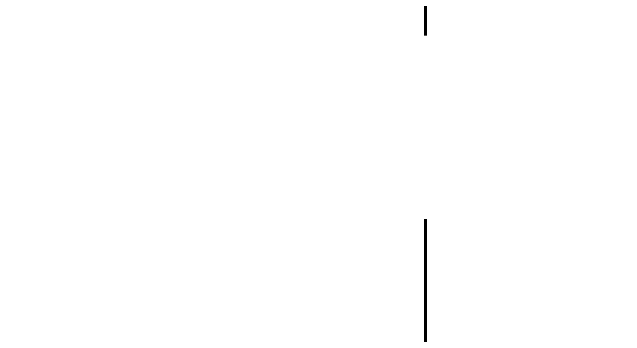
# Model space of a CAD drawing. Header units: inches. Extents: x -4110 to -1807, y 11006 to 12281.
# Drawn here: x -3832.0491 to -3831.7152, y 11754.1809 to 11754.357 of the extents above; entities that cross this region are included whole.
import ezdxf

# ---------------------------------------------------------------- set-up
doc = ezdxf.new("R2010")
doc.units = ezdxf.units.IN
doc.header["$MEASUREMENT"] = 0
doc.linetypes.add('Dash 1_16_', pattern=[0.125, 0.0625, -0.0625])
doc.linetypes.add('Double Dash 3_8_', pattern=[1, 0.375, -0.125, 0.125, -0.125, 0.125, -0.125])
for name, color, linetype, lineweight in [('0-1', 7, 'Continuous', 5), ('0-3', 250, 'Double Dash 3_8_', 60), ('A-WALL-PATT-5', 111, 'Continuous', 9), ('C-PROP-LINE-2', 250, 'Dash 1_16_', 60)]:
    doc.layers.add(name, color=color, linetype=linetype, lineweight=lineweight)

# ---------------------------------------------------------------- blocks, each defined once
blk = doc.blocks.new('Family - ___-2835903-ENLARGED RCP - 3RD FLOOR PLAN - EAST')
at = {"layer": 'C-PROP-LINE-2'}
blk.add_line((-3831.82374, 11070.34431), (-3831.82374, 12089.6894), dxfattribs=at)
blk = doc.blocks.new('CTR - 1st Phase - Shell_rvt-1-ENLARGED RCP - 3RD FLOOR PLAN - EAST')
at = {"layer": '0-3'}
blk.add_blockref('Family - ___-2835903-ENLARGED RCP - 3RD FLOOR PLAN - EAST', (0, 0), dxfattribs=at)

msp = doc.modelspace()

# ---------------------------------------------------------------- hatches: boundary and pattern name
at = {"layer": 'A-WALL-PATT-5'}
h = msp.add_hatch(dxfattribs=at)
h.set_pattern_fill('FP_1', color=256, style=0, pattern_type=2)
h.set_pattern_definition([(0, (0, 0), (20.48, 5.12), [0.845, -14.515, 0.845, -14.515, -81.92]), (0, (0, 0), (20.48, 5.12), [-30.72, 0.845, -29.875, 0.845, -14.515, -35.84]), (0, (0, 0), (20.48, 5.12), [-76.8, 0.845, -9.395, 0.845, -24.755]), (120, (7.68, 2.56), (-14.67405, 15.1762003), [0.845, -14.515, 0.845, -14.515, -81.92]), (120, (7.68, 2.56), (-14.67405, 15.1762003), [-30.72, 0.845, -29.875, 0.845, -14.515, -35.84]), (120, (7.68, 2.56), (-14.67405, 15.1762003), [-76.8, 0.845, -9.395, 0.845, -24.755]), (240, (10.24, 12.8), (-5.80595, -20.2962003), [0.845, -14.515, 0.845, -14.515, -81.92]), (240, (10.24, 12.8), (-5.80595, -20.2962003), [-30.72, 0.845, -29.875, 0.845, -14.515, -35.84]), (240, (10.24, 12.8), (-5.80595, -20.2962003), [-76.8, 0.845, -9.395, 0.845, -24.755])])
h.paths.add_polyline_path([(-3852.47374, 11753.8144), (-3501.67374, 11753.8144), (-3501.67374, 11754.4394), (-3566.74181, 11754.4394), (-3566.74181, 11754.00649), (-3586.69426, 11754.00649), (-3586.69426, 11754.4394), (-3852.47374, 11754.4394)], flags=0)

# ---------------------------------------------------------------- block references
at = {"layer": '0-1'}
msp.add_blockref('CTR - 1st Phase - Shell_rvt-1-ENLARGED RCP - 3RD FLOOR PLAN - EAST', (0, 0), dxfattribs=at)

doc.saveas('drawing.dxf')
